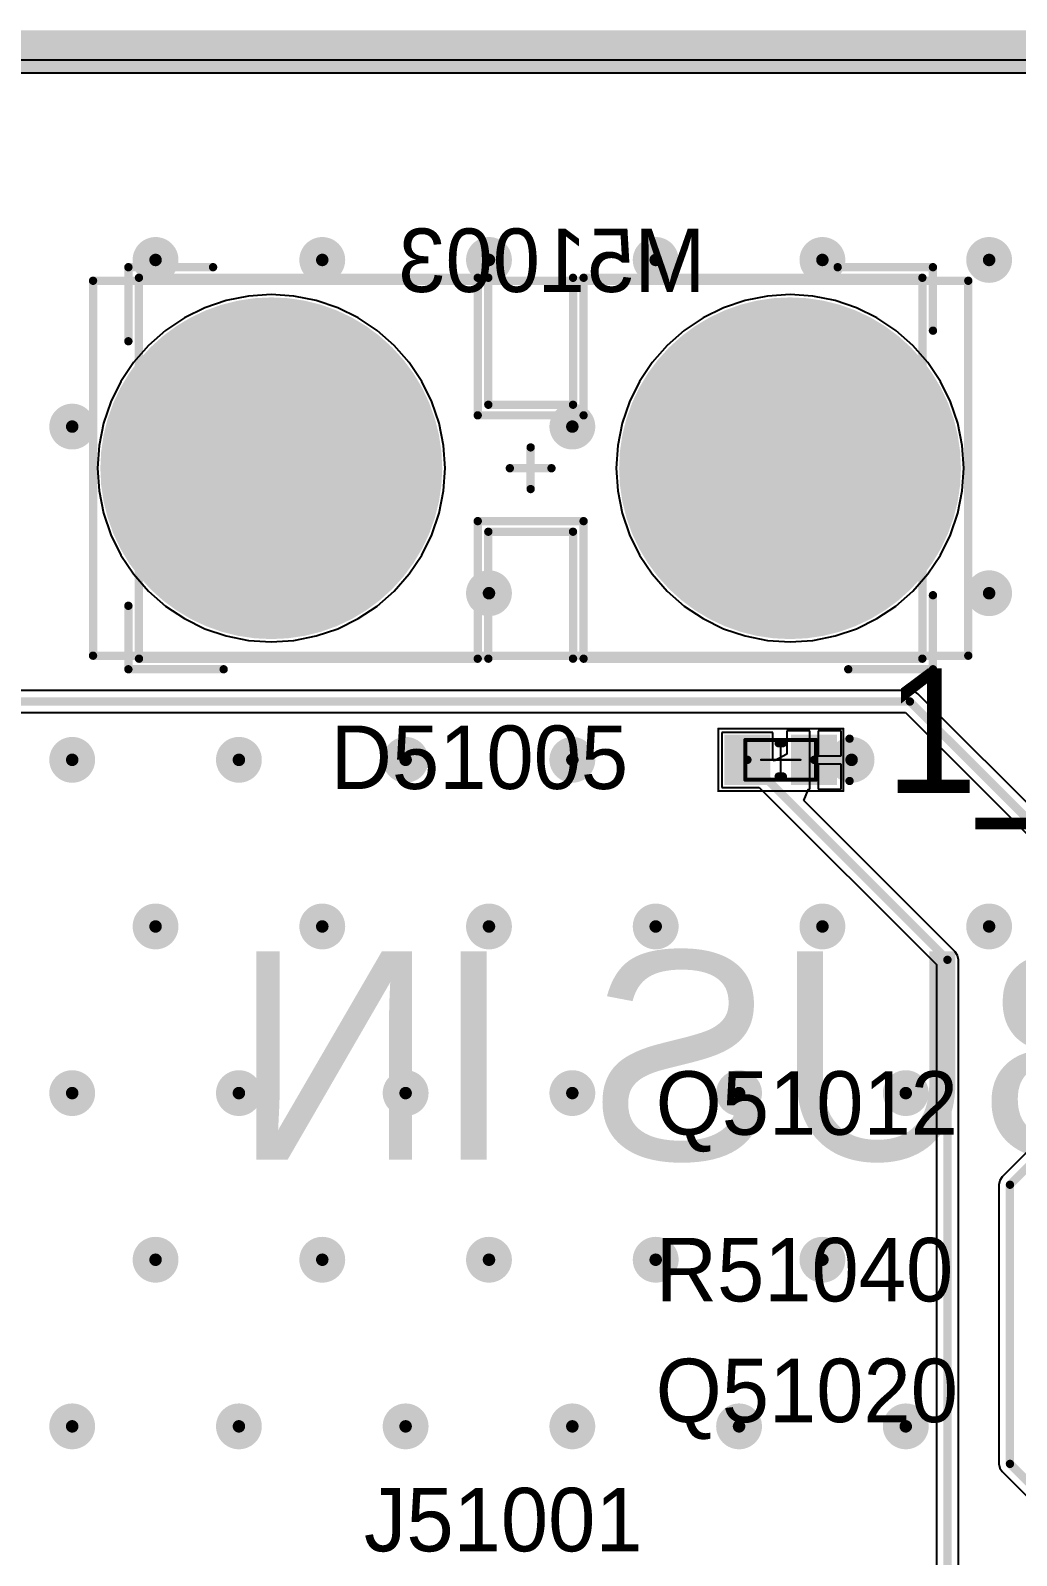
# Model space of a CAD drawing. Header units: millimetres. Extents: x 372 to 687, y 380 to 482.
# Drawn here: x 599 to 622.66, y 444.9 to 481.51 of the extents above; entities that cross this region are included whole.
import ezdxf

# ---------------------------------------------------------------- set-up
doc = ezdxf.new("R2010")
doc.units = ezdxf.units.MM
for name, color, linetype in [('BottomLayer', 5, 'Continuous'), ('BottomOverlay', 54, 'Continuous'), ('BottomSolder', 6, 'Continuous'), ('InternalPlane1', 76, 'Continuous'), ('InternalPlane2', 16, 'Continuous'), ('Mechanical1', 6, 'Continuous'), ('Mechanical13', 56, 'Continuous'), ('Mechanical15', 56, 'Continuous'), ('MultiLayer', 9, 'Continuous'), ('PadHoleLayer', 156, 'Continuous'), ('TopLayer', 1, 'Continuous'), ('TopOverlay', 2, 'Continuous'), ('TopPaste', 8, 'Continuous'), ('TopSolder', 216, 'Continuous'), ('ViaHoleLayer', 16, 'Continuous')]:
    doc.layers.add(name, color=color, linetype=linetype)

# ---------------------------------------------------------------- blocks, each defined once
blk = doc.blocks.new('I_LEDC0603_1608__N_333')
at = {"layer": 'Mechanical13', "const_width": 0.0999998}
for points in [[(-0.8499983, -0.47500032), (-0.8499983, 0.47499778)], [(-0.8499983, 0.47499778), (0.85000084, 0.47499778)], [(0.85000084, -0.47500032), (0.85000084, 0.47499778)], [(-0.8499983, -0.47500032), (0.85000084, -0.47500032)]]:
    blk.add_lwpolyline(points, dxfattribs=at)
at = {"layer": 'Mechanical13', "const_width": 0.0499999}
for points in [[(-0.8749969799999999, 0.47499778, 1), (-0.8249996199999999, 0.47499778, 1)], [(-0.8749969799999999, 0.47499778, 1), (-0.8249996199999999, 0.47499778, 1)], [(0.8250021599999999, 0.47499778, 1), (0.8749995199999999, 0.47499778, 1)], [(0.8250021599999999, 0.47499778, 1), (0.8749995199999999, 0.47499778, 1)], [(-0.8749969799999999, -0.47500032, 1), (-0.8249996199999999, -0.47500032, 1)], [(-0.8749969799999999, -0.47500032, 1), (-0.8249996199999999, -0.47500032, 1)], [(0.8250021599999999, -0.47500032, 1), (0.8749995199999999, -0.47500032, 1)], [(0.8250021599999999, -0.47500032, 1), (0.8749995199999999, -0.47500032, 1)]]:
    blk.add_lwpolyline(points, format="xyb", close=True, dxfattribs=at)
at = {"layer": 'Mechanical15', "const_width": 0.0499999}
for points in [[(-1.49999954, -0.75000104), (-1.49999954, 0.7499985)], [(-1.49999954, 0.7499985), (1.50000208, 0.7499985)], [(1.50000208, -0.75000104), (1.50000208, 0.7499985)], [(2.54e-06, -0.47500032), (2.54e-06, 0.47499778)], [(-0.47499778, 0), (0.47500286, 0)], [(-1.49999954, -0.75000104), (1.50000208, -0.75000104)]]:
    blk.add_lwpolyline(points, dxfattribs=at)
at = {"layer": 'Mechanical15', "const_width": 0.02499868}
for points in [[(-1.51249888, 0.7499985, 1), (-1.4875002, 0.7499985, 1)], [(-1.51249888, 0.7499985, 1), (-1.4875002, 0.7499985, 1)], [(1.48750274, 0.7499985, 1), (1.51250142, 0.7499985, 1)], [(1.48750274, 0.7499985, 1), (1.51250142, 0.7499985, 1)], [(-0.0124968, 0.47499778, 1), (0.01250188, 0.47499778, 1)], [(-0.48749712, 0, 1), (-0.46249844, 0, 1)], [(0.46250352, 0, 1), (0.4875022, 0, 1)], [(-1.51249888, -0.75000104, 1), (-1.4875002, -0.75000104, 1)], [(-1.51249888, -0.75000104, 1), (-1.4875002, -0.75000104, 1)], [(-0.0124968, -0.47500032, 1), (0.01250188, -0.47500032, 1)], [(1.48750274, -0.75000104, 1), (1.51250142, -0.75000104, 1)], [(1.48750274, -0.75000104, 1), (1.51250142, -0.75000104, 1)]]:
    blk.add_lwpolyline(points, format="xyb", close=True, dxfattribs=at)
at = {"layer": 'TopLayer'}
for points in [[(-0.3499993, -0.499999), (-0.3499993, 0.499999), (-1.2499975, -0.499999), (-1.2499975, 0.499999)], [(1.25000004, -0.499999), (1.25000004, 0.499999), (0.35000184, -0.499999), (0.35000184, 0.499999)]]:
    blk.add_solid(points, dxfattribs=at)
at = {"layer": 'TopOverlay', "const_width": 0.1999996}
for points in [[(-0.0499999, 0.3999992), (0.0499999, 0.3999992)], [(1.651, -0.508), (1.651, 0.508)], [(-0.0499999, -0.3999992), (0.0499999, -0.3999992)]]:
    blk.add_lwpolyline(points, dxfattribs=at)
at = {"layer": 'TopOverlay', "const_width": 0.0999998}
for points in [[(-0.0999998, 0.3999992, 1), (0, 0.3999992, 1)], [(0, 0.3999992, 1), (0.0999998, 0.3999992, 1)], [(1.6010001, 0.508, 1), (1.7009999, 0.508, 1)], [(-0.0999998, -0.3999992, 1), (0, -0.3999992, 1)], [(0, -0.3999992, 1), (0.0999998, -0.3999992, 1)], [(1.6010001, -0.508, 1), (1.7009999, -0.508, 1)]]:
    blk.add_lwpolyline(points, format="xyb", close=True, dxfattribs=at)
at = {"layer": 'TopPaste'}
for points in [[(-0.3499993, -0.499999), (-0.3499993, 0.499999), (-1.2499975, -0.499999), (-1.2499975, 0.499999)], [(1.25000004, -0.499999), (1.25000004, 0.499999), (0.35000184, -0.499999), (0.35000184, 0.499999)]]:
    blk.add_solid(points, dxfattribs=at)
at = {"layer": 'TopSolder'}
for points in [[(-0.2483993, -0.601599), (-0.2483993, 0.601599), (-1.3515975, -0.601599), (-1.3515975, 0.601599)], [(1.35160004, -0.601599), (1.35160004, 0.601599), (0.24840184, -0.601599), (0.24840184, 0.601599)]]:
    blk.add_solid(points, dxfattribs=at)
blk = doc.blocks.new('C___H_____900X1900X84000_390')
at = {"layer": 'BottomLayer', "const_width": 3.99999962}
for points in [[(-1.99999854, 6.223, 1), (1.99999854, 6.223, 1)], [(-1.99999854, -6.223, 1), (1.99999854, -6.223, 1)]]:
    blk.add_lwpolyline(points, format="xyb", close=True, dxfattribs=at)
at = {"layer": 'BottomSolder', "const_width": 4.10159962}
for points in [[(-2.05079854, 6.223, 1), (2.05079854, 6.223, 1)], [(-2.05079854, -6.223, 1), (2.05079854, -6.223, 1)]]:
    blk.add_lwpolyline(points, format="xyb", close=True, dxfattribs=at)
at = {"layer": 'InternalPlane1', "const_width": 1.99999854}
for points in [[(-1.00000054, 6.223, 1), (1.00000054, 6.223, 1)], [(-1.00000054, -6.223, 1), (1.00000054, -6.223, 1)]]:
    blk.add_lwpolyline(points, format="xyb", close=True, dxfattribs=at)
at = {"layer": 'InternalPlane2', "const_width": 1.99999854}
for points in [[(-1.00000054, 6.223, 1), (1.00000054, 6.223, 1)], [(-1.00000054, -6.223, 1), (1.00000054, -6.223, 1)]]:
    blk.add_lwpolyline(points, format="xyb", close=True, dxfattribs=at)
at = {"layer": 'Mechanical13', "const_width": 0.1999996}
for points in [[(-4.572, 9.398), (-4.57215748, 9.398)], [(-4.57215748, 1.27), (-4.57215748, 9.398)], [(4.572, 9.398), (-4.572, 9.398)], [(4.57199492, 1.26984506), (4.57199492, 9.39799746)], [(-1.27, 1.27), (-4.57215748, 1.27)], [(-1.27, -1.27000762), (-1.27, 1.27)], [(1.27, -1.27), (1.27, 1.26984506)], [(4.57199492, 1.26984506), (1.27, 1.26984506)], [(-1.27, -1.27000762), (-4.572, -1.27000762)], [(-4.572, -9.398), (-4.572, -1.27000762)], [(4.57199492, -1.27), (1.27, -1.27)], [(4.57199492, -9.398), (4.57199492, -1.27)], [(4.572, -9.398), (-4.572, -9.398)], [(4.572, -9.398), (4.57199492, -9.398)]]:
    blk.add_lwpolyline(points, dxfattribs=at)
at = {"layer": 'Mechanical13', "const_width": 0.0999998}
for points in [[(-4.62215738, 9.398, 1), (-4.52215758, 9.398, 1)], [(-4.62215738, 9.398, 1), (-4.52215758, 9.398, 1)], [(-4.6219999, 9.398, 1), (-4.5220001, 9.398, 1)], [(-4.6219999, 9.398, 1), (-4.5220001, 9.398, 1)], [(4.521995019999999, 9.39799746, 1), (4.621994819999999, 9.39799746, 1)], [(4.5220001, 9.398, 1), (4.6219999, 9.398, 1)], [(-4.62215738, 1.27, 1), (-4.52215758, 1.27, 1)], [(-4.62215738, 1.27, 1), (-4.52215758, 1.27, 1)], [(-1.3199999, 1.27, 1), (-1.2200001, 1.27, 1)], [(-1.3199999, 1.27, 1), (-1.2200001, 1.27, 1)], [(1.2200001, 1.26984506, 1), (1.3199999, 1.26984506, 1)], [(1.2200001, 1.26984506, 1), (1.3199999, 1.26984506, 1)], [(4.521995019999999, 1.26984506, 1), (4.621994819999999, 1.26984506, 1)], [(4.521995019999999, 1.26984506, 1), (4.621994819999999, 1.26984506, 1)], [(-4.6219999, -1.27000762, 1), (-4.5220001, -1.27000762, 1)], [(-4.6219999, -1.27000762, 1), (-4.5220001, -1.27000762, 1)], [(-1.3199999, -1.27000762, 1), (-1.2200001, -1.27000762, 1)], [(-1.3199999, -1.27000762, 1), (-1.2200001, -1.27000762, 1)], [(1.2200001, -1.27, 1), (1.3199999, -1.27, 1)], [(1.2200001, -1.27, 1), (1.3199999, -1.27, 1)], [(4.521995019999999, -1.27, 1), (4.621994819999999, -1.27, 1)], [(4.521995019999999, -1.27, 1), (4.621994819999999, -1.27, 1)], [(-4.6219999, -9.398, 1), (-4.5220001, -9.398, 1)], [(-4.6219999, -9.398, 1), (-4.5220001, -9.398, 1)], [(4.521995019999999, -9.398, 1), (4.621994819999999, -9.398, 1)], [(4.521995019999999, -9.398, 1), (4.621994819999999, -9.398, 1)], [(4.5220001, -9.398, 1), (4.6219999, -9.398, 1)], [(4.5220001, -9.398, 1), (4.6219999, -9.398, 1)]]:
    blk.add_lwpolyline(points, format="xyb", close=True, dxfattribs=at)
at = {"layer": 'Mechanical15', "const_width": 0.1999996}
for points in [[(-4.50000116, -10.49999932), (-4.50000116, 10.49999932)], [(4.50000116, 10.49999932), (-4.50000116, 10.49999932)], [(4.50000116, -10.49999932), (4.50000116, 10.49999932)], [(0, -0.499999), (0, 0.499999)], [(0.499999, 0), (-0.499999, 0)], [(4.50000116, -10.49999932), (-4.50000116, -10.49999932)]]:
    blk.add_lwpolyline(points, dxfattribs=at)
at = {"layer": 'Mechanical15', "const_width": 0.0999998}
for points in [[(-4.55000106, 10.49999932, 1), (-4.45000126, 10.49999932, 1)], [(-4.55000106, 10.49999932, 1), (-4.45000126, 10.49999932, 1)], [(4.45000126, 10.49999932, 1), (4.55000106, 10.49999932, 1)], [(4.45000126, 10.49999932, 1), (4.55000106, 10.49999932, 1)], [(-0.0499999, 0.499999, 1), (0.0499999, 0.499999, 1)], [(-0.5499989, 0, 1), (-0.4499991, 0, 1)], [(0.4499991, 0, 1), (0.5499989, 0, 1)], [(-0.0499999, -0.499999, 1), (0.0499999, -0.499999, 1)], [(-4.55000106, -10.49999932, 1), (-4.45000126, -10.49999932, 1)], [(-4.55000106, -10.49999932, 1), (-4.45000126, -10.49999932, 1)], [(4.45000126, -10.49999932, 1), (4.55000106, -10.49999932, 1)], [(4.45000126, -10.49999932, 1), (4.55000106, -10.49999932, 1)]]:
    blk.add_lwpolyline(points, format="xyb", close=True, dxfattribs=at)
at = {"layer": 'MultiLayer', "const_width": 3.99999962}
for points in [[(-1.99999854, 6.223, 1), (1.99999854, 6.223, 1)], [(-1.99999854, -6.223, 1), (1.99999854, -6.223, 1)]]:
    blk.add_lwpolyline(points, format="xyb", close=True, dxfattribs=at)
at = {"layer": 'PadHoleLayer', "const_width": 1.59999934}
for points in [[(-0.80000094, 6.223, 1), (0.80000094, 6.223, 1)], [(-0.80000094, -6.223, 1), (0.80000094, -6.223, 1)]]:
    blk.add_lwpolyline(points, format="xyb", close=True, dxfattribs=at)
at = {"layer": 'TopLayer', "const_width": 3.99999962}
for points in [[(-1.99999854, 6.223, 1), (1.99999854, 6.223, 1)], [(-1.99999854, -6.223, 1), (1.99999854, -6.223, 1)]]:
    blk.add_lwpolyline(points, format="xyb", close=True, dxfattribs=at)
at = {"layer": 'TopOverlay', "const_width": 0.1999996}
for points in [[(-3.302, 9.652), (-4.826, 9.652)], [(-4.826, 7.366), (-4.826, 9.652)], [(4.826, 9.652), (3.048, 9.652)], [(4.826, 7.619999999999999), (4.826, 9.652)], [(-1.524, 1.016), (-4.572, 1.016)], [(-1.524, -1.016), (-1.524, 1.016)], [(1.524, -1.016), (1.524, 1.016)], [(4.572, 1.016), (1.524, 1.016)], [(-1.524, -1.016), (-4.572, -1.016)], [(4.572, -1.016), (1.524, -1.016)], [(4.826, -9.652), (4.826, -7.366)], [(-4.826, -9.652), (-4.826, -7.619999999999999)], [(-3.048, -9.652), (-4.826, -9.652)], [(4.826, -9.652), (3.302, -9.652)]]:
    blk.add_lwpolyline(points, dxfattribs=at)
at = {"layer": 'TopOverlay', "const_width": 0.0999998}
for points in [[(-4.8759999, 9.652, 1), (-4.7760001, 9.652, 1)], [(-4.8759999, 9.652, 1), (-4.7760001, 9.652, 1)], [(-3.3519999, 9.652, 1), (-3.2520001, 9.652, 1)], [(2.9980001, 9.652, 1), (3.0979999, 9.652, 1)], [(4.7760001, 9.652, 1), (4.8759999, 9.652, 1)], [(4.7760001, 9.652, 1), (4.8759999, 9.652, 1)], [(4.7760001, 7.619999999999999, 1), (4.8759999, 7.619999999999999, 1)], [(-4.8759999, 7.366, 1), (-4.7760001, 7.366, 1)], [(-4.6219999, 1.016, 1), (-4.5220001, 1.016, 1)], [(-1.5739999, 1.016, 1), (-1.4740001, 1.016, 1)], [(-1.5739999, 1.016, 1), (-1.4740001, 1.016, 1)], [(1.4740001, 1.016, 1), (1.5739999, 1.016, 1)], [(1.4740001, 1.016, 1), (1.5739999, 1.016, 1)], [(4.5220001, 1.016, 1), (4.6219999, 1.016, 1)], [(-4.6219999, -1.016, 1), (-4.5220001, -1.016, 1)], [(-1.5739999, -1.016, 1), (-1.4740001, -1.016, 1)], [(-1.5739999, -1.016, 1), (-1.4740001, -1.016, 1)], [(1.4740001, -1.016, 1), (1.5739999, -1.016, 1)], [(1.4740001, -1.016, 1), (1.5739999, -1.016, 1)], [(4.5220001, -1.016, 1), (4.6219999, -1.016, 1)], [(4.7760001, -7.366, 1), (4.8759999, -7.366, 1)], [(-4.8759999, -7.619999999999999, 1), (-4.7760001, -7.619999999999999, 1)], [(-4.8759999, -9.652, 1), (-4.7760001, -9.652, 1)], [(-4.8759999, -9.652, 1), (-4.7760001, -9.652, 1)], [(-3.0979999, -9.652, 1), (-2.9980001, -9.652, 1)], [(3.2520001, -9.652, 1), (3.3519999, -9.652, 1)], [(4.7760001, -9.652, 1), (4.8759999, -9.652, 1)], [(4.7760001, -9.652, 1), (4.8759999, -9.652, 1)]]:
    blk.add_lwpolyline(points, format="xyb", close=True, dxfattribs=at)
at = {"layer": 'TopSolder', "const_width": 4.10159962}
for points in [[(-2.05079854, 6.223, 1), (2.05079854, 6.223, 1)], [(-2.05079854, -6.223, 1), (2.05079854, -6.223, 1)]]:
    blk.add_lwpolyline(points, format="xyb", close=True, dxfattribs=at)

msp = doc.modelspace()

# ---------------------------------------------------------------- linework, layer by layer
at = {"layer": 'BottomLayer'}
for p, q in [((381.20000214, 480.7999782), (680.80000492, 480.7999909)), ((603.18161558, 474.8515852199999), (602.69253096, 474.61039444)), ((603.69799758, 475.02687316), (603.18161558, 474.8515852199999)), ((604.2328403, 475.13325852), (603.69799758, 475.02687316)), ((604.77699466, 475.1689252), (604.2328403, 475.13325852)), ((605.32114902, 475.13325852), (604.77699466, 475.1689252)), ((605.8559917399999, 475.02687316), (605.32114902, 475.13325852)), ((606.37237374, 474.8515852199999), (605.8559917399999, 475.02687316)), ((606.8614583599999, 474.61039444), (606.37237374, 474.8515852199999)), ((615.62761558, 474.8515852199999), (615.1385309599999, 474.61039444)), ((616.14399758, 475.02687316), (615.62761558, 474.8515852199999)), ((616.6788402999999, 475.13325852), (616.14399758, 475.02687316)), ((617.2229946599999, 475.1689252), (616.6788402999999, 475.13325852)), ((617.7671490199999, 475.13325852), (617.2229946599999, 475.1689252)), ((618.30199174, 475.02687316), (617.7671490199999, 475.13325852)), ((618.81837374, 474.8515852199999), (618.30199174, 475.02687316)), ((619.3074583599999, 474.61039444), (618.81837374, 474.8515852199999)), ((602.69253096, 474.61039444), (602.23911302, 474.30743086)), ((607.3148762999999, 474.30743086), (606.8614583599999, 474.61039444)), ((615.1385309599999, 474.61039444), (614.68511302, 474.30743086)), ((619.7608763, 474.30743086), (619.3074583599999, 474.61039444)), ((602.23911302, 474.30743086), (601.8291189199999, 473.94787608)), ((607.7248704, 473.94787608), (607.3148762999999, 474.30743086)), ((614.68511302, 474.30743086), (614.27511892, 473.94787608)), ((620.1708704, 473.94787608), (619.7608763, 474.30743086)), ((601.8291189199999, 473.94787608), (601.46956414, 473.53788198)), ((608.0844251799999, 473.53788198), (607.7248704, 473.94787608)), ((614.27511892, 473.94787608), (613.91556414, 473.53788198)), ((620.53042518, 473.53788198), (620.1708704, 473.94787608)), ((601.46956414, 473.53788198), (601.16660056, 473.08446404)), ((608.38738876, 473.08446404), (608.0844251799999, 473.53788198)), ((613.91556414, 473.53788198), (613.6126005599999, 473.08446404)), ((620.8333887599999, 473.08446404), (620.53042518, 473.53788198)), ((601.16660056, 473.08446404), (600.92540978, 472.59537942)), ((608.6285795399999, 472.59537942), (608.38738876, 473.08446404)), ((613.6126005599999, 473.08446404), (613.37140978, 472.59537942)), ((621.07457954, 472.59537942), (620.8333887599999, 473.08446404)), ((600.92540978, 472.59537942), (600.75012184, 472.07899742)), ((608.80386748, 472.07899742), (608.6285795399999, 472.59537942)), ((613.37140978, 472.59537942), (613.1961218399999, 472.07899742)), ((621.2498674799999, 472.07899742), (621.07457954, 472.59537942)), ((600.75012184, 472.07899742), (600.6437364799999, 471.5441547)), ((608.91025284, 471.5441547), (608.80386748, 472.07899742)), ((613.1961218399999, 472.07899742), (613.0897364799999, 471.5441547)), ((621.3562528399999, 471.5441547), (621.2498674799999, 472.07899742)), ((600.6437364799999, 471.5441547), (600.6080698, 471.00000034)), ((608.94591952, 471.00000034), (608.91025284, 471.5441547)), ((613.0897364799999, 471.5441547), (613.0540698, 471.00000034)), ((621.39191952, 471.00000034), (621.3562528399999, 471.5441547)), ((600.6080698, 471.00000034), (600.6437364799999, 470.45584598)), ((608.91025284, 470.45584598), (608.94591952, 471.00000034)), ((613.0540698, 471.00000034), (613.0897364799999, 470.45584598)), ((621.3562528399999, 470.45584598), (621.39191952, 471.00000034)), ((600.6437364799999, 470.45584598), (600.75012184, 469.92100326)), ((608.80386748, 469.92100326), (608.91025284, 470.45584598)), ((613.0897364799999, 470.45584598), (613.1961218399999, 469.92100326)), ((621.2498674799999, 469.92100326), (621.3562528399999, 470.45584598)), ((600.75012184, 469.92100326), (600.92540978, 469.40462126)), ((608.6285795399999, 469.40462126), (608.80386748, 469.92100326)), ((613.1961218399999, 469.92100326), (613.37140978, 469.40462126)), ((621.07457954, 469.40462126), (621.2498674799999, 469.92100326)), ((600.92540978, 469.40462126), (601.16660056, 468.91553664)), ((608.38738876, 468.91553664), (608.6285795399999, 469.40462126)), ((613.37140978, 469.40462126), (613.6126005599999, 468.91553664)), ((620.8333887599999, 468.91553664), (621.07457954, 469.40462126)), ((601.16660056, 468.91553664), (601.46956414, 468.4621187)), ((608.0844251799999, 468.4621187), (608.38738876, 468.91553664)), ((613.6126005599999, 468.91553664), (613.91556414, 468.4621187)), ((620.53042518, 468.4621187), (620.8333887599999, 468.91553664)), ((601.46956414, 468.4621187), (601.8291189199999, 468.0521246)), ((607.7248704, 468.0521246), (608.0844251799999, 468.4621187)), ((613.91556414, 468.4621187), (614.27511892, 468.0521246)), ((620.1708704, 468.0521246), (620.53042518, 468.4621187)), ((601.8291189199999, 468.0521246), (602.23911302, 467.69256982)), ((607.3148762999999, 467.69256982), (607.7248704, 468.0521246)), ((614.27511892, 468.0521246), (614.68511302, 467.69256982)), ((619.7608763, 467.69256982), (620.1708704, 468.0521246)), ((602.23911302, 467.69256982), (602.69253096, 467.38960624)), ((606.8614583599999, 467.38960624), (607.3148762999999, 467.69256982)), ((614.68511302, 467.69256982), (615.1385309599999, 467.38960624)), ((619.3074583599999, 467.38960624), (619.7608763, 467.69256982)), ((602.69253096, 467.38960624), (603.18161558, 467.14841546)), ((603.18161558, 467.14841546), (603.69799758, 466.97312752)), ((605.8559917399999, 466.97312752), (606.37237374, 467.14841546)), ((606.37237374, 467.14841546), (606.8614583599999, 467.38960624)), ((615.1385309599999, 467.38960624), (615.62761558, 467.14841546)), ((615.62761558, 467.14841546), (616.14399758, 466.97312752)), ((618.30199174, 466.97312752), (618.81837374, 467.14841546)), ((618.81837374, 467.14841546), (619.3074583599999, 467.38960624)), ((603.69799758, 466.97312752), (604.2328403, 466.86674216)), ((604.2328403, 466.86674216), (604.77699466, 466.83107548)), ((604.77699466, 466.83107548), (605.32114902, 466.86674216)), ((605.32114902, 466.86674216), (605.8559917399999, 466.97312752)), ((616.14399758, 466.97312752), (616.6788402999999, 466.86674216)), ((616.6788402999999, 466.86674216), (617.2229946599999, 466.83107548)), ((617.2229946599999, 466.83107548), (617.7671490199999, 466.86674216)), ((617.7671490199999, 466.86674216), (618.30199174, 466.97312752))]:
    msp.add_line(p, q, dxfattribs=at)
at = {"layer": 'BottomLayer', "const_width": 0.2999994}
for points in [[(601.8499418399999, 475.99995478, 1), (602.14994124, 475.99995478, 1)], [(605.84994146, 475.99995478, 1), (606.14994086, 475.99995478, 1)], [(609.84994108, 475.99995478, 1), (610.1499404799999, 475.99995478, 1)], [(613.8499406999999, 475.99995478, 1), (614.1499401, 475.99995478, 1)], [(617.84994032, 475.99995478, 1), (618.14993972, 475.99995478, 1)], [(621.84993994, 475.99995478, 1), (622.14993934, 475.99995478, 1)], [(599.8499433, 471.99995516, 1), (600.1499427, 471.99995516, 1)], [(611.84994216, 471.99995516, 1), (612.14994156, 471.99995516, 1)], [(609.84994108, 467.99995554, 1), (610.1499404799999, 467.99995554, 1)], [(621.84993994, 467.99995554, 1), (622.14993934, 467.99995554, 1)], [(599.8499433, 463.99995592, 1), (600.1499427, 463.99995592, 1)], [(603.84994292, 463.99995592, 1), (604.1499423199999, 463.99995592, 1)], [(607.8499425399999, 463.99995592, 1), (608.14994194, 463.99995592, 1)], [(611.84994216, 463.99995592, 1), (612.14994156, 463.99995592, 1)], [(618.54997448, 463.9999991, 1), (618.84997388, 463.9999991, 1)], [(601.8499418399999, 459.9999563, 1), (602.14994124, 459.9999563, 1)], [(605.84994146, 459.9999563, 1), (606.14994086, 459.9999563, 1)], [(609.84994108, 459.9999563, 1), (610.1499404799999, 459.9999563, 1)], [(613.8499406999999, 459.9999563, 1), (614.1499401, 459.9999563, 1)], [(617.84994032, 459.9999563, 1), (618.14993972, 459.9999563, 1)], [(621.84993994, 459.9999563, 1), (622.14993934, 459.9999563, 1)], [(599.8499433, 455.99995668, 1), (600.1499427, 455.99995668, 1)], [(603.84994292, 455.99995668, 1), (604.1499423199999, 455.99995668, 1)], [(607.8499425399999, 455.99995668, 1), (608.14994194, 455.99995668, 1)], [(611.84994216, 455.99995668, 1), (612.14994156, 455.99995668, 1)], [(615.84994178, 455.99995668, 1), (616.1499411799999, 455.99995668, 1)], [(619.8499413999999, 455.99995668, 1), (620.1499408, 455.99995668, 1)], [(601.8499418399999, 451.99995706, 1), (602.14994124, 451.99995706, 1)], [(605.84994146, 451.99995706, 1), (606.14994086, 451.99995706, 1)], [(609.84994108, 451.99995706, 1), (610.1499404799999, 451.99995706, 1)], [(613.8499406999999, 451.99995706, 1), (614.1499401, 451.99995706, 1)], [(617.84994032, 451.99995706, 1), (618.14993972, 451.99995706, 1)], [(599.8499433, 447.99995744, 1), (600.1499427, 447.99995744, 1)], [(603.84994292, 447.99995744, 1), (604.1499423199999, 447.99995744, 1)], [(607.8499425399999, 447.99995744, 1), (608.14994194, 447.99995744, 1)], [(611.84994216, 447.99995744, 1), (612.14994156, 447.99995744, 1)], [(615.84994178, 447.99995744, 1), (616.1499411799999, 447.99995744, 1)], [(619.8499413999999, 447.99995744, 1), (620.1499408, 447.99995744, 1)]]:
    msp.add_lwpolyline(points, format="xyb", close=True, dxfattribs=at)
at = {"layer": 'InternalPlane1'}
msp.add_line((381.51045872, 480.48954194), (680.4895407199999, 480.48954194), dxfattribs=at)
at = {"layer": 'InternalPlane1', "const_width": 1.016}
msp.add_lwpolyline([(381, 481.00000066), (680.99999944, 481.00000066)], dxfattribs=at)
at = {"layer": 'InternalPlane1', "const_width": 0.5499989}
for points in [[(601.72494336, 475.99995478, 1), (602.27493972, 475.99995478, 1)], [(605.7249429799999, 475.99995478, 1), (606.27493934, 475.99995478, 1)], [(609.7249426, 475.99995478, 1), (610.27493896, 475.99995478, 1)], [(613.72494222, 475.99995478, 1), (614.2749385799999, 475.99995478, 1)], [(617.7249418399999, 475.99995478, 1), (618.2749382, 475.99995478, 1)], [(621.72494146, 475.99995478, 1), (622.27493782, 475.99995478, 1)], [(599.72494482, 471.99995516, 1), (600.2749411799999, 471.99995516, 1)], [(611.7249436799999, 471.99995516, 1), (612.2749400399999, 471.99995516, 1)], [(609.7249426, 467.99995554, 1), (610.27493896, 467.99995554, 1)], [(621.72494146, 467.99995554, 1), (622.27493782, 467.99995554, 1)], [(599.72494482, 463.99995592, 1), (600.2749411799999, 463.99995592, 1)], [(603.72494444, 463.99995592, 1), (604.2749408, 463.99995592, 1)], [(607.72494406, 463.99995592, 1), (608.27494042, 463.99995592, 1)], [(611.7249436799999, 463.99995592, 1), (612.2749400399999, 463.99995592, 1)], [(618.424976, 463.9999991, 1), (618.9749723599999, 463.9999991, 1)], [(601.72494336, 459.9999563, 1), (602.27493972, 459.9999563, 1)], [(605.7249429799999, 459.9999563, 1), (606.27493934, 459.9999563, 1)], [(609.7249426, 459.9999563, 1), (610.27493896, 459.9999563, 1)], [(613.72494222, 459.9999563, 1), (614.2749385799999, 459.9999563, 1)], [(617.7249418399999, 459.9999563, 1), (618.2749382, 459.9999563, 1)], [(621.72494146, 459.9999563, 1), (622.27493782, 459.9999563, 1)], [(599.72494482, 455.99995668, 1), (600.2749411799999, 455.99995668, 1)], [(603.72494444, 455.99995668, 1), (604.2749408, 455.99995668, 1)], [(607.72494406, 455.99995668, 1), (608.27494042, 455.99995668, 1)], [(611.7249436799999, 455.99995668, 1), (612.2749400399999, 455.99995668, 1)], [(615.7249433, 455.99995668, 1), (616.27493966, 455.99995668, 1)], [(619.72494292, 455.99995668, 1), (620.27493928, 455.99995668, 1)], [(601.72494336, 451.99995706, 1), (602.27493972, 451.99995706, 1)], [(605.7249429799999, 451.99995706, 1), (606.27493934, 451.99995706, 1)], [(609.7249426, 451.99995706, 1), (610.27493896, 451.99995706, 1)], [(613.72494222, 451.99995706, 1), (614.2749385799999, 451.99995706, 1)], [(617.7249418399999, 451.99995706, 1), (618.2749382, 451.99995706, 1)], [(599.72494482, 447.99995744, 1), (600.2749411799999, 447.99995744, 1)], [(603.72494444, 447.99995744, 1), (604.2749408, 447.99995744, 1)], [(607.72494406, 447.99995744, 1), (608.27494042, 447.99995744, 1)], [(611.7249436799999, 447.99995744, 1), (612.2749400399999, 447.99995744, 1)], [(615.7249433, 447.99995744, 1), (616.27493966, 447.99995744, 1)], [(619.72494292, 447.99995744, 1), (620.27493928, 447.99995744, 1)]]:
    msp.add_lwpolyline(points, format="xyb", close=True, dxfattribs=at)
at = {"layer": 'InternalPlane2'}
msp.add_line((381.51045872, 480.48954194), (680.4895407199999, 480.48954194), dxfattribs=at)
at = {"layer": 'InternalPlane2', "const_width": 1.016}
msp.add_lwpolyline([(381, 481.00000066), (680.99999944, 481.00000066)], dxfattribs=at)
at = {"layer": 'InternalPlane2', "const_width": 0.5499989}
for points in [[(601.72494336, 475.99995478, 1), (602.27493972, 475.99995478, 1)], [(605.7249429799999, 475.99995478, 1), (606.27493934, 475.99995478, 1)], [(609.7249426, 475.99995478, 1), (610.27493896, 475.99995478, 1)], [(613.72494222, 475.99995478, 1), (614.2749385799999, 475.99995478, 1)], [(617.7249418399999, 475.99995478, 1), (618.2749382, 475.99995478, 1)], [(621.72494146, 475.99995478, 1), (622.27493782, 475.99995478, 1)], [(599.72494482, 471.99995516, 1), (600.2749411799999, 471.99995516, 1)], [(611.7249436799999, 471.99995516, 1), (612.2749400399999, 471.99995516, 1)], [(609.7249426, 467.99995554, 1), (610.27493896, 467.99995554, 1)], [(621.72494146, 467.99995554, 1), (622.27493782, 467.99995554, 1)], [(599.72494482, 463.99995592, 1), (600.2749411799999, 463.99995592, 1)], [(603.72494444, 463.99995592, 1), (604.2749408, 463.99995592, 1)], [(607.72494406, 463.99995592, 1), (608.27494042, 463.99995592, 1)], [(611.7249436799999, 463.99995592, 1), (612.2749400399999, 463.99995592, 1)], [(618.424976, 463.9999991, 1), (618.9749723599999, 463.9999991, 1)], [(601.72494336, 459.9999563, 1), (602.27493972, 459.9999563, 1)], [(605.7249429799999, 459.9999563, 1), (606.27493934, 459.9999563, 1)], [(609.7249426, 459.9999563, 1), (610.27493896, 459.9999563, 1)], [(613.72494222, 459.9999563, 1), (614.2749385799999, 459.9999563, 1)], [(617.7249418399999, 459.9999563, 1), (618.2749382, 459.9999563, 1)], [(621.72494146, 459.9999563, 1), (622.27493782, 459.9999563, 1)], [(599.72494482, 455.99995668, 1), (600.2749411799999, 455.99995668, 1)], [(603.72494444, 455.99995668, 1), (604.2749408, 455.99995668, 1)], [(607.72494406, 455.99995668, 1), (608.27494042, 455.99995668, 1)], [(611.7249436799999, 455.99995668, 1), (612.2749400399999, 455.99995668, 1)], [(615.7249433, 455.99995668, 1), (616.27493966, 455.99995668, 1)], [(619.72494292, 455.99995668, 1), (620.27493928, 455.99995668, 1)], [(601.72494336, 451.99995706, 1), (602.27493972, 451.99995706, 1)], [(605.7249429799999, 451.99995706, 1), (606.27493934, 451.99995706, 1)], [(609.7249426, 451.99995706, 1), (610.27493896, 451.99995706, 1)], [(613.72494222, 451.99995706, 1), (614.2749385799999, 451.99995706, 1)], [(617.7249418399999, 451.99995706, 1), (618.2749382, 451.99995706, 1)], [(599.72494482, 447.99995744, 1), (600.2749411799999, 447.99995744, 1)], [(603.72494444, 447.99995744, 1), (604.2749408, 447.99995744, 1)], [(607.72494406, 447.99995744, 1), (608.27494042, 447.99995744, 1)], [(611.7249436799999, 447.99995744, 1), (612.2749400399999, 447.99995744, 1)], [(615.7249433, 447.99995744, 1), (616.27493966, 447.99995744, 1)], [(619.72494292, 447.99995744, 1), (620.27493928, 447.99995744, 1)]]:
    msp.add_lwpolyline(points, format="xyb", close=True, dxfattribs=at)
at = {"layer": 'Mechanical1', "const_width": 0.1999996}
msp.add_lwpolyline([(381, 481.00000066), (680.99999944, 481.00000066)], dxfattribs=at)
at = {"layer": 'MultiLayer', "const_width": 0.2999994}
for points in [[(601.8499418399999, 475.99995478, 1), (602.14994124, 475.99995478, 1)], [(605.84994146, 475.99995478, 1), (606.14994086, 475.99995478, 1)], [(609.84994108, 475.99995478, 1), (610.1499404799999, 475.99995478, 1)], [(613.8499406999999, 475.99995478, 1), (614.1499401, 475.99995478, 1)], [(617.84994032, 475.99995478, 1), (618.14993972, 475.99995478, 1)], [(621.84993994, 475.99995478, 1), (622.14993934, 475.99995478, 1)], [(599.8499433, 471.99995516, 1), (600.1499427, 471.99995516, 1)], [(611.84994216, 471.99995516, 1), (612.14994156, 471.99995516, 1)], [(609.84994108, 467.99995554, 1), (610.1499404799999, 467.99995554, 1)], [(621.84993994, 467.99995554, 1), (622.14993934, 467.99995554, 1)], [(599.8499433, 463.99995592, 1), (600.1499427, 463.99995592, 1)], [(603.84994292, 463.99995592, 1), (604.1499423199999, 463.99995592, 1)], [(607.8499425399999, 463.99995592, 1), (608.14994194, 463.99995592, 1)], [(611.84994216, 463.99995592, 1), (612.14994156, 463.99995592, 1)], [(618.54997448, 463.9999991, 1), (618.84997388, 463.9999991, 1)], [(601.8499418399999, 459.9999563, 1), (602.14994124, 459.9999563, 1)], [(605.84994146, 459.9999563, 1), (606.14994086, 459.9999563, 1)], [(609.84994108, 459.9999563, 1), (610.1499404799999, 459.9999563, 1)], [(613.8499406999999, 459.9999563, 1), (614.1499401, 459.9999563, 1)], [(617.84994032, 459.9999563, 1), (618.14993972, 459.9999563, 1)], [(621.84993994, 459.9999563, 1), (622.14993934, 459.9999563, 1)], [(599.8499433, 455.99995668, 1), (600.1499427, 455.99995668, 1)], [(603.84994292, 455.99995668, 1), (604.1499423199999, 455.99995668, 1)], [(607.8499425399999, 455.99995668, 1), (608.14994194, 455.99995668, 1)], [(611.84994216, 455.99995668, 1), (612.14994156, 455.99995668, 1)], [(615.84994178, 455.99995668, 1), (616.1499411799999, 455.99995668, 1)], [(619.8499413999999, 455.99995668, 1), (620.1499408, 455.99995668, 1)], [(601.8499418399999, 451.99995706, 1), (602.14994124, 451.99995706, 1)], [(605.84994146, 451.99995706, 1), (606.14994086, 451.99995706, 1)], [(609.84994108, 451.99995706, 1), (610.1499404799999, 451.99995706, 1)], [(613.8499406999999, 451.99995706, 1), (614.1499401, 451.99995706, 1)], [(617.84994032, 451.99995706, 1), (618.14993972, 451.99995706, 1)], [(599.8499433, 447.99995744, 1), (600.1499427, 447.99995744, 1)], [(603.84994292, 447.99995744, 1), (604.1499423199999, 447.99995744, 1)], [(607.8499425399999, 447.99995744, 1), (608.14994194, 447.99995744, 1)], [(611.84994216, 447.99995744, 1), (612.14994156, 447.99995744, 1)], [(615.84994178, 447.99995744, 1), (616.1499411799999, 447.99995744, 1)], [(619.8499413999999, 447.99995744, 1), (620.1499408, 447.99995744, 1)]]:
    msp.add_lwpolyline(points, format="xyb", close=True, dxfattribs=at)
at = {"layer": 'TopLayer'}
for p, q in [((381.20001992, 480.8000163), (680.8000303199999, 480.79999852)), ((603.18161558, 474.8515852199999), (602.69253096, 474.61039444)), ((603.69799758, 475.02687316), (603.18161558, 474.8515852199999)), ((604.2328403, 475.13325852), (603.69799758, 475.02687316)), ((604.77699466, 475.1689252), (604.2328403, 475.13325852)), ((605.32114902, 475.13325852), (604.77699466, 475.1689252)), ((605.8559917399999, 475.02687316), (605.32114902, 475.13325852)), ((606.37237374, 474.8515852199999), (605.8559917399999, 475.02687316)), ((606.8614583599999, 474.61039444), (606.37237374, 474.8515852199999)), ((615.62761558, 474.8515852199999), (615.1385309599999, 474.61039444)), ((616.14399758, 475.02687316), (615.62761558, 474.8515852199999)), ((616.6788402999999, 475.13325852), (616.14399758, 475.02687316)), ((617.2229946599999, 475.1689252), (616.6788402999999, 475.13325852)), ((617.7671490199999, 475.13325852), (617.2229946599999, 475.1689252)), ((618.30199174, 475.02687316), (617.7671490199999, 475.13325852)), ((618.81837374, 474.8515852199999), (618.30199174, 475.02687316)), ((619.3074583599999, 474.61039444), (618.81837374, 474.8515852199999)), ((602.69253096, 474.61039444), (602.23911302, 474.30743086)), ((607.3148762999999, 474.30743086), (606.8614583599999, 474.61039444)), ((615.1385309599999, 474.61039444), (614.68511302, 474.30743086)), ((619.7608763, 474.30743086), (619.3074583599999, 474.61039444)), ((602.23911302, 474.30743086), (601.8291189199999, 473.94787608)), ((607.7248704, 473.94787608), (607.3148762999999, 474.30743086)), ((614.68511302, 474.30743086), (614.27511892, 473.94787608)), ((620.1708704, 473.94787608), (619.7608763, 474.30743086)), ((601.8291189199999, 473.94787608), (601.46956414, 473.53788198)), ((608.0844251799999, 473.53788198), (607.7248704, 473.94787608)), ((614.27511892, 473.94787608), (613.91556414, 473.53788198)), ((620.53042518, 473.53788198), (620.1708704, 473.94787608)), ((601.46956414, 473.53788198), (601.16660056, 473.08446404)), ((608.38738876, 473.08446404), (608.0844251799999, 473.53788198)), ((613.91556414, 473.53788198), (613.6126005599999, 473.08446404)), ((620.8333887599999, 473.08446404), (620.53042518, 473.53788198)), ((601.16660056, 473.08446404), (600.92540978, 472.59537942)), ((608.6285795399999, 472.59537942), (608.38738876, 473.08446404)), ((613.6126005599999, 473.08446404), (613.37140978, 472.59537942)), ((621.07457954, 472.59537942), (620.8333887599999, 473.08446404)), ((600.92540978, 472.59537942), (600.75012184, 472.07899742)), ((608.80386748, 472.07899742), (608.6285795399999, 472.59537942)), ((613.37140978, 472.59537942), (613.1961218399999, 472.07899742)), ((621.2498674799999, 472.07899742), (621.07457954, 472.59537942)), ((600.75012184, 472.07899742), (600.6437364799999, 471.5441547)), ((608.91025284, 471.5441547), (608.80386748, 472.07899742)), ((613.1961218399999, 472.07899742), (613.0897364799999, 471.5441547)), ((621.3562528399999, 471.5441547), (621.2498674799999, 472.07899742)), ((600.6437364799999, 471.5441547), (600.6080698, 471.00000034)), ((608.94591952, 471.00000034), (608.91025284, 471.5441547)), ((613.0897364799999, 471.5441547), (613.0540698, 471.00000034)), ((621.39191952, 471.00000034), (621.3562528399999, 471.5441547)), ((600.6080698, 471.00000034), (600.6437364799999, 470.45584598)), ((608.91025284, 470.45584598), (608.94591952, 471.00000034)), ((613.0540698, 471.00000034), (613.0897364799999, 470.45584598)), ((621.3562528399999, 470.45584598), (621.39191952, 471.00000034)), ((600.6437364799999, 470.45584598), (600.75012184, 469.92100326)), ((608.80386748, 469.92100326), (608.91025284, 470.45584598)), ((613.0897364799999, 470.45584598), (613.1961218399999, 469.92100326)), ((621.2498674799999, 469.92100326), (621.3562528399999, 470.45584598)), ((600.75012184, 469.92100326), (600.92540978, 469.40462126)), ((608.6285795399999, 469.40462126), (608.80386748, 469.92100326)), ((613.1961218399999, 469.92100326), (613.37140978, 469.40462126)), ((621.07457954, 469.40462126), (621.2498674799999, 469.92100326)), ((600.92540978, 469.40462126), (601.16660056, 468.91553664)), ((608.38738876, 468.91553664), (608.6285795399999, 469.40462126)), ((613.37140978, 469.40462126), (613.6126005599999, 468.91553664)), ((620.8333887599999, 468.91553664), (621.07457954, 469.40462126)), ((601.16660056, 468.91553664), (601.46956414, 468.4621187)), ((608.0844251799999, 468.4621187), (608.38738876, 468.91553664)), ((613.6126005599999, 468.91553664), (613.91556414, 468.4621187)), ((620.53042518, 468.4621187), (620.8333887599999, 468.91553664)), ((601.46956414, 468.4621187), (601.8291189199999, 468.0521246)), ((607.7248704, 468.0521246), (608.0844251799999, 468.4621187)), ((613.91556414, 468.4621187), (614.27511892, 468.0521246)), ((620.1708704, 468.0521246), (620.53042518, 468.4621187)), ((601.8291189199999, 468.0521246), (602.23911302, 467.69256982)), ((607.3148762999999, 467.69256982), (607.7248704, 468.0521246)), ((614.27511892, 468.0521246), (614.68511302, 467.69256982)), ((619.7608763, 467.69256982), (620.1708704, 468.0521246)), ((602.23911302, 467.69256982), (602.69253096, 467.38960624)), ((606.8614583599999, 467.38960624), (607.3148762999999, 467.69256982)), ((614.68511302, 467.69256982), (615.1385309599999, 467.38960624)), ((619.3074583599999, 467.38960624), (619.7608763, 467.69256982)), ((602.69253096, 467.38960624), (603.18161558, 467.14841546)), ((603.18161558, 467.14841546), (603.69799758, 466.97312752)), ((605.8559917399999, 466.97312752), (606.37237374, 467.14841546)), ((606.37237374, 467.14841546), (606.8614583599999, 467.38960624)), ((615.1385309599999, 467.38960624), (615.62761558, 467.14841546)), ((615.62761558, 467.14841546), (616.14399758, 466.97312752)), ((618.30199174, 466.97312752), (618.81837374, 467.14841546)), ((618.81837374, 467.14841546), (619.3074583599999, 467.38960624)), ((603.69799758, 466.97312752), (604.2328403, 466.86674216)), ((604.2328403, 466.86674216), (604.77699466, 466.83107548)), ((604.77699466, 466.83107548), (605.32114902, 466.86674216)), ((605.32114902, 466.86674216), (605.8559917399999, 466.97312752)), ((616.14399758, 466.97312752), (616.6788402999999, 466.86674216)), ((616.6788402999999, 466.86674216), (617.2229946599999, 466.83107548)), ((617.2229946599999, 466.83107548), (617.7671490199999, 466.86674216)), ((617.7671490199999, 466.86674216), (618.30199174, 466.97312752)), ((620.09998662, 465.66509102), (597.3500118, 465.66509102)), ((620.0999993199999, 465.6650935599999), (620.09998662, 465.66509102)), ((620.20144692, 465.64491326), (620.0999993199999, 465.6650935599999)), ((620.28744878, 465.5874482999999), (620.20144692, 465.64491326)), ((623.99999914, 461.87489794), (620.28744878, 465.5874482999999)), ((597.4598033, 465.13490666), (619.99019258, 465.13490666)), ((619.99019258, 465.13490666), (623.73490696, 461.39019482)), ((616.8100008199999, 464.65999778), (615.59000326, 464.65999778)), ((615.59000326, 464.65999778), (615.59000326, 463.34000042)), ((616.8100008199999, 464.00075094), (616.8100008199999, 464.65999778)), ((617.7000218999999, 464.6999977), (617.15000268, 464.6999977)), ((617.15000268, 464.6999977), (617.15000268, 464.1343778)), ((617.7000218999999, 463.99999402), (617.7000218999999, 464.6999977)), ((618.45000008, 464.6999977), (617.9000215, 464.6999977)), ((617.9000215, 464.6999977), (617.9000215, 464.09999382)), ((618.45000008, 464.09999382), (618.45000008, 464.6999977)), ((616.85000328, 463.97402506), (616.8100008199999, 464.00075094)), ((617.15000268, 464.1343778), (616.85000328, 463.97402506)), ((617.7000218999999, 463.3000005), (617.7000218999999, 463.99999402)), ((617.9000215, 464.09999382), (618.45000008, 464.09999382)), ((618.45000008, 463.89999422), (617.9000215, 463.89999422)), ((617.9000215, 463.89999422), (617.9000215, 463.3000005)), ((618.45000008, 463.3000005), (618.45000008, 463.89999422)), ((615.59000326, 463.34000042), (616.4851017999999, 463.34000042)), ((616.4851017999999, 463.34000042), (620.7349180399999, 459.09018418)), ((617.5520643599999, 463.0228357), (617.66686982, 463.3000005)), ((617.66686982, 463.3000005), (617.7000218999999, 463.3000005)), ((617.9000215, 463.3000005), (618.45000008, 463.3000005)), ((621.18745968, 459.38744038), (617.5520643599999, 463.0228357)), ((620.7349180399999, 459.09018418), (620.7349180399999, 440.19998828)), ((621.24492464, 459.30143852), (621.18745968, 459.38744038)), ((621.2651023999999, 459.1999909199999), (621.24492464, 459.30143852)), ((621.2651023999999, 440.19998828), (621.2651023999999, 459.1999909199999)), ((623.3400004599999, 455.01489642), (622.31255014, 453.98744864)), ((622.31255014, 453.98744864), (622.2550851799999, 453.90144678)), ((622.2550851799999, 453.90144678), (622.2349048799999, 453.79999918)), ((622.2349048799999, 453.79999918), (622.23490742, 453.79998648)), ((622.23490742, 453.79998648), (622.23490742, 447.10001258)), ((622.23490742, 447.10001258), (622.2349048799999, 447.09999988)), ((622.2349048799999, 447.09999988), (622.2550851799999, 446.99855228)), ((622.2550851799999, 446.99855228), (622.31255014, 446.91255042)), ((622.31255014, 446.91255042), (624.41254594, 444.81255716))]:
    msp.add_line(p, q, dxfattribs=at)
for points, const_width in [([(601.8499418399999, 475.99995478, 1), (602.14994124, 475.99995478, 1)], 0.2999994), ([(605.84994146, 475.99995478, 1), (606.14994086, 475.99995478, 1)], 0.2999994), ([(609.84994108, 475.99995478, 1), (610.1499404799999, 475.99995478, 1)], 0.2999994), ([(613.8499406999999, 475.99995478, 1), (614.1499401, 475.99995478, 1)], 0.2999994), ([(617.84994032, 475.99995478, 1), (618.14993972, 475.99995478, 1)], 0.2999994), ([(621.84993994, 475.99995478, 1), (622.14993934, 475.99995478, 1)], 0.2999994), ([(599.8499433, 471.99995516, 1), (600.1499427, 471.99995516, 1)], 0.2999994), ([(611.84994216, 471.99995516, 1), (612.14994156, 471.99995516, 1)], 0.2999994), ([(609.84994108, 467.99995554, 1), (610.1499404799999, 467.99995554, 1)], 0.2999994), ([(621.84993994, 467.99995554, 1), (622.14993934, 467.99995554, 1)], 0.2999994), ([(620.04999942, 465.39999884, 1), (620.1499992199999, 465.39999884, 1)], 0.0999998), ([(620.04999942, 465.39999884, 1), (620.1499992199999, 465.39999884, 1)], 0.0999998), ([(599.8499433, 463.99995592, 1), (600.1499427, 463.99995592, 1)], 0.2999994), ([(603.84994292, 463.99995592, 1), (604.1499423199999, 463.99995592, 1)], 0.2999994), ([(607.8499425399999, 463.99995592, 1), (608.14994194, 463.99995592, 1)], 0.2999994), ([(611.84994216, 463.99995592, 1), (612.14994156, 463.99995592, 1)], 0.2999994), ([(618.54997448, 463.9999991, 1), (618.84997388, 463.9999991, 1)], 0.2999994), ([(616.15000214, 463.9999991, 1), (616.25000194, 463.9999991, 1)], 0.0999998), ([(617.74997608, 464.0000245, 1), (617.84997588, 464.0000245, 1)], 0.0999998), ([(617.7500014799999, 463.9999991, 1), (617.85000128, 463.9999991, 1)], 0.0999998), ([(617.7500014799999, 463.9999991, 1), (617.85000128, 463.9999991, 1)], 0.0999998), ([(618.6499742799999, 463.9999991, 1), (618.74997408, 463.9999991, 1)], 0.0999998), ([(601.8499418399999, 459.9999563, 1), (602.14994124, 459.9999563, 1)], 0.2999994), ([(605.84994146, 459.9999563, 1), (606.14994086, 459.9999563, 1)], 0.2999994), ([(609.84994108, 459.9999563, 1), (610.1499404799999, 459.9999563, 1)], 0.2999994), ([(613.8499406999999, 459.9999563, 1), (614.1499401, 459.9999563, 1)], 0.2999994), ([(617.84994032, 459.9999563, 1), (618.14993972, 459.9999563, 1)], 0.2999994), ([(621.84993994, 459.9999563, 1), (622.14993934, 459.9999563, 1)], 0.2999994), ([(620.9500103199999, 459.1999909199999, 1), (621.0500101199999, 459.1999909199999, 1)], 0.0999998), ([(620.9500103199999, 459.1999909199999, 1), (621.0500101199999, 459.1999909199999, 1)], 0.0999998), ([(599.8499433, 455.99995668, 1), (600.1499427, 455.99995668, 1)], 0.2999994), ([(603.84994292, 455.99995668, 1), (604.1499423199999, 455.99995668, 1)], 0.2999994), ([(607.8499425399999, 455.99995668, 1), (608.14994194, 455.99995668, 1)], 0.2999994), ([(611.84994216, 455.99995668, 1), (612.14994156, 455.99995668, 1)], 0.2999994), ([(615.84994178, 455.99995668, 1), (616.1499411799999, 455.99995668, 1)], 0.2999994), ([(619.8499413999999, 455.99995668, 1), (620.1499408, 455.99995668, 1)], 0.2999994), ([(622.4499996999999, 453.79999918, 1), (622.5499995, 453.79999918, 1)], 0.0999998), ([(622.4499996999999, 453.79999918, 1), (622.5499995, 453.79999918, 1)], 0.0999998), ([(601.8499418399999, 451.99995706, 1), (602.14994124, 451.99995706, 1)], 0.2999994), ([(605.84994146, 451.99995706, 1), (606.14994086, 451.99995706, 1)], 0.2999994), ([(609.84994108, 451.99995706, 1), (610.1499404799999, 451.99995706, 1)], 0.2999994), ([(613.8499406999999, 451.99995706, 1), (614.1499401, 451.99995706, 1)], 0.2999994), ([(617.84994032, 451.99995706, 1), (618.14993972, 451.99995706, 1)], 0.2999994), ([(599.8499433, 447.99995744, 1), (600.1499427, 447.99995744, 1)], 0.2999994), ([(603.84994292, 447.99995744, 1), (604.1499423199999, 447.99995744, 1)], 0.2999994), ([(607.8499425399999, 447.99995744, 1), (608.14994194, 447.99995744, 1)], 0.2999994), ([(611.84994216, 447.99995744, 1), (612.14994156, 447.99995744, 1)], 0.2999994), ([(615.84994178, 447.99995744, 1), (616.1499411799999, 447.99995744, 1)], 0.2999994), ([(619.8499413999999, 447.99995744, 1), (620.1499408, 447.99995744, 1)], 0.2999994), ([(622.4499996999999, 447.09999988, 1), (622.5499995, 447.09999988, 1)], 0.0999998), ([(622.4499996999999, 447.09999988, 1), (622.5499995, 447.09999988, 1)], 0.0999998)]:
    msp.add_lwpolyline(points, format="xyb", close=True, dxfattribs=dict(at, const_width=const_width))
at = {"layer": 'TopLayer', "const_width": 0.1999996}
for points in [[(597.3499991, 465.39999884), (620.0999993199999, 465.39999884)], [(620.0999993199999, 465.39999884), (623.99999914, 461.49999902)], [(616.20000204, 463.9999991), (621.0000102199999, 459.1999909199999)], [(617.79997598, 464.0000245), (617.8000013799999, 463.9999991)], [(617.8000013799999, 463.9999991), (618.6999741799999, 463.9999991)], [(621.0000102199999, 440.19998828), (621.0000102199999, 459.1999909199999)], [(622.4999995999999, 453.79999918), (623.69999974, 454.99999932)], [(622.4999995999999, 447.09999988), (622.4999995999999, 453.79999918)], [(622.4999995999999, 447.09999988), (624.60000048, 444.999999)]]:
    msp.add_lwpolyline(points, dxfattribs=at)
at = {"layer": 'ViaHoleLayer', "const_width": 0.1499997}
for points in [[(601.92494296, 475.99995478, 1), (602.07494012, 475.99995478, 1)], [(605.92494258, 475.99995478, 1), (606.07493974, 475.99995478, 1)], [(609.9249421999999, 475.99995478, 1), (610.0749393599999, 475.99995478, 1)], [(613.92494182, 475.99995478, 1), (614.07493898, 475.99995478, 1)], [(617.92494144, 475.99995478, 1), (618.0749386, 475.99995478, 1)], [(621.9249410599999, 475.99995478, 1), (622.0749382199999, 475.99995478, 1)], [(599.92494442, 471.99995516, 1), (600.07494158, 471.99995516, 1)], [(611.92494328, 471.99995516, 1), (612.07494044, 471.99995516, 1)], [(609.9249421999999, 467.99995554, 1), (610.0749393599999, 467.99995554, 1)], [(621.9249410599999, 467.99995554, 1), (622.0749382199999, 467.99995554, 1)], [(599.92494442, 463.99995592, 1), (600.07494158, 463.99995592, 1)], [(603.92494404, 463.99995592, 1), (604.0749412, 463.99995592, 1)], [(607.9249436599999, 463.99995592, 1), (608.0749408199999, 463.99995592, 1)], [(611.92494328, 463.99995592, 1), (612.07494044, 463.99995592, 1)], [(618.6249756, 463.9999991, 1), (618.77497276, 463.9999991, 1)], [(601.92494296, 459.9999563, 1), (602.07494012, 459.9999563, 1)], [(605.92494258, 459.9999563, 1), (606.07493974, 459.9999563, 1)], [(609.9249421999999, 459.9999563, 1), (610.0749393599999, 459.9999563, 1)], [(613.92494182, 459.9999563, 1), (614.07493898, 459.9999563, 1)], [(617.92494144, 459.9999563, 1), (618.0749386, 459.9999563, 1)], [(621.9249410599999, 459.9999563, 1), (622.0749382199999, 459.9999563, 1)], [(599.92494442, 455.99995668, 1), (600.07494158, 455.99995668, 1)], [(603.92494404, 455.99995668, 1), (604.0749412, 455.99995668, 1)], [(607.9249436599999, 455.99995668, 1), (608.0749408199999, 455.99995668, 1)], [(611.92494328, 455.99995668, 1), (612.07494044, 455.99995668, 1)], [(615.9249429, 455.99995668, 1), (616.07494006, 455.99995668, 1)], [(619.92494252, 455.99995668, 1), (620.0749396799999, 455.99995668, 1)], [(601.92494296, 451.99995706, 1), (602.07494012, 451.99995706, 1)], [(605.92494258, 451.99995706, 1), (606.07493974, 451.99995706, 1)], [(609.9249421999999, 451.99995706, 1), (610.0749393599999, 451.99995706, 1)], [(613.92494182, 451.99995706, 1), (614.07493898, 451.99995706, 1)], [(617.92494144, 451.99995706, 1), (618.0749386, 451.99995706, 1)], [(599.92494442, 447.99995744, 1), (600.07494158, 447.99995744, 1)], [(603.92494404, 447.99995744, 1), (604.0749412, 447.99995744, 1)], [(607.9249436599999, 447.99995744, 1), (608.0749408199999, 447.99995744, 1)], [(611.92494328, 447.99995744, 1), (612.07494044, 447.99995744, 1)], [(615.9249429, 447.99995744, 1), (616.07494006, 447.99995744, 1)], [(619.92494252, 447.99995744, 1), (620.0749396799999, 447.99995744, 1)]]:
    msp.add_lwpolyline(points, format="xyb", close=True, dxfattribs=at)

# ---------------------------------------------------------------- block references
for name, p, rotation in [('C___H_____900X1900X84000_390', (610.99999466, 471.00000034), 270), ('I_LEDC0603_1608__N_333', (617.00000044, 463.9999991), 360)]:
    msp.add_blockref(name, p, dxfattribs=dict(rotation=rotation))

# ---------------------------------------------------------------- texts
at = {"layer": 'BottomOverlay', "text_generation_flag": 2}
msp.add_text('M51003', height=1.524, dxfattribs=at).set_placement((615.188, 475.23020016))
msp.add_text('KI_BUS IN', height=5.00000016, rotation=360, dxfattribs=at).set_placement((636.2000001399999, 454.40000052))
at = {"layer": 'TopOverlay'}
msp.add_text('1_KI', height=2.99999908, rotation=360, dxfattribs=at).set_placement((619.50000052, 463.2000007))
for s, p in [('D51005', (606.19999918, 463.3000005)), ('Q51012', (613.99999882, 454.99999932)), ('R51040', (613.99999882, 450.9999997)), ('Q51020', (613.99999882, 448.10000042)), ('J51001', (607.00000012, 444.999999))]:
    msp.add_text(s, height=1.524, dxfattribs=at).set_placement(p)

doc.saveas('drawing.dxf')
